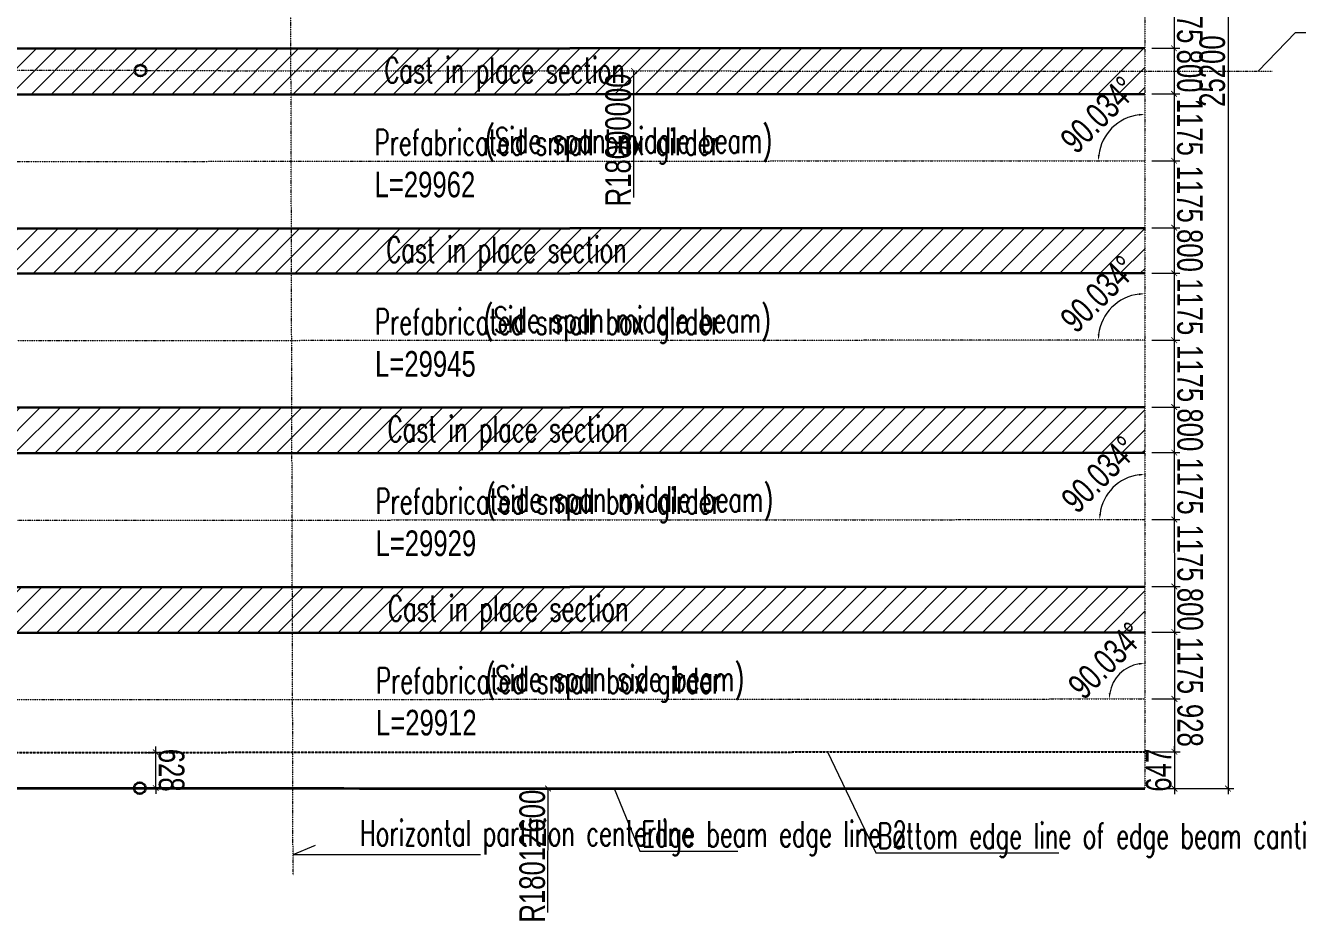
# Model space of a CAD drawing. Extents: x -2667085 to 4, y -2479164 to 2.
# Drawn here: x -2653756 to -2631406, y -2407593 to -2391876 of the extents above; entities that cross this region are included whole.
import ezdxf

# ---------------------------------------------------------------- set-up
doc = ezdxf.new("R2010")
doc.units = 0
doc.header["$MEASUREMENT"] = 0
doc.header["$PDMODE"] = 3
for name, pattern in [('CONTINOUS', [0]), ('DASHDOT', [1, 0.5, -0.25, 0, -0.25]), ('DASHED', [0.75, 0.5, -0.25]), ('ZXX0', [30, 13, -2, 0.5, -2, 12.5])]:
    doc.linetypes.add(name, pattern=pattern)
doc.layers.get('0').update_dxf_attribs({"linetype": 'CONTINUOUS'})
doc.layers.get('DEFPOINTS').update_dxf_attribs({"linetype": 'CONTINUOUS'})
for name, color, linetype, lineweight in [('Thick', 4, 'CONTINOUS', 35), ('桥－总－中心线', 1, 'ZXX0', 13), ('桥－构造轮廓－实线', 4, 'CONTINUOUS', 35), ('桥－构造轮廓－虚线', 3, 'DASHED', 25), ('桥－综合标注', 31, 'CONTINUOUS', 13), ('桥－综合说明', 7, 'CONTINUOUS', 13)]:
    doc.layers.add(name, color=color, linetype=linetype, lineweight=lineweight)
doc.styles.add('SMEDI', font='smsim.shx', dxfattribs={"width": 0.75, "bigfont": 'smfs.shx'})
doc.styles.add('TONGJI-FONT', font='simplex.shx', dxfattribs={"width": 0.65})
doc.dimstyles.new('1-150', dxfattribs={"dimtxt": 450, "dimasz": 100, "dimexe": 100, "dimexo": 125, "dimgap": 50, "dimtad": 1, "dimdec": 0, "dimtxsty": 'SMEDI', "dimblk": 'ARCHTICK', "dimcen": 2.5, "dimdle": 100, "dimclrd": 256, "dimclre": 256, "dimclrt": 256, "dimazin": 3, "dimtfac": 1, "dimtdec": 0, "dimtix": 1, "dimtmove": 2, "dimatfit": 3, "dimldrblk": 'ARCHTICK', "dimfxl": 2, "dimlwd": -1, "dimlwe": -1, "dimarcsym": 0})
doc.dimstyles.new('1-150角度', dxfattribs={"dimtxt": 450, "dimasz": 100, "dimexe": 100, "dimexo": 125, "dimgap": 5, "dimtad": 1, "dimdec": 3, "dimtxsty": 'SMEDI', "dimcen": 2.5, "dimdle": 100, "dimclrd": 256, "dimclre": 256, "dimclrt": 256, "dimadec": 3, "dimazin": 3, "dimtfac": 1, "dimtdec": 3, "dimtmove": 2, "dimatfit": 3, "dimldrblk": 'ARCHTICK', "dimfxl": 2, "dimlwd": -1, "dimlwe": -1, "dimarcsym": 0})

# ---------------------------------------------------------------- blocks, each defined once
blk = doc.blocks.new('_ArchTick')
at = {"color": 0, "linetype": 'ByBlock', "const_width": 0.15}
blk.add_lwpolyline([(-0.5, -0.5), (0.5, 0.5)], dxfattribs=at)
blk = doc.blocks.new('*D267')
at = {"layer": 'DEFPOINTS', "color": 0, "transparency": 16777216}
for p in [(-2634091, -2391102), (-2634091, -2392277), (-2633577, -2392277)]:
    blk.add_point(p, dxfattribs=at)
at = {"layer": '桥－综合标注', "transparency": 16777216}
for p, q in [((-2633966, -2391102), (-2633477, -2391102)), ((-2633577, -2391002), (-2633577, -2392377)), ((-2633966, -2392277), (-2633477, -2392277))]:
    blk.add_line(p, q, dxfattribs=at)
at = {"layer": '桥－综合标注', "transparency": 16777216, "xscale": 100, "yscale": 100, "zscale": 100}
for p, rotation in [((-2633577, -2391102), 90.03421358497303), ((-2633577, -2392277), 270.0342135849729)]:
    blk.add_blockref('_ArchTick', p, dxfattribs=dict(at, rotation=rotation))
at = {"layer": '桥－综合标注', "transparency": 16777216, "insert": (-2633302, -2391689), "char_height": 450, "attachment_point": 5, "rotation": 270.0342, "style": 'SMEDI'}
blk.add_mtext('\\A1;1175', dxfattribs=at)
blk = doc.blocks.new('*D268')
at = {"layer": 'DEFPOINTS', "color": 0, "transparency": 16777216}
for p in [(-2634091, -2392277), (-2634091, -2393077), (-2633576, -2393077)]:
    blk.add_point(p, dxfattribs=at)
at = {"layer": '桥－综合标注', "transparency": 16777216}
for p, q in [((-2633966, -2392277), (-2633477, -2392277)), ((-2633577, -2392177), (-2633576, -2393177)), ((-2633966, -2393077), (-2633476, -2393077))]:
    blk.add_line(p, q, dxfattribs=at)
at = {"layer": '桥－综合标注', "transparency": 16777216, "xscale": 100, "yscale": 100, "zscale": 100}
for p, rotation in [((-2633577, -2392277), 90.03421358497303), ((-2633576, -2393077), 270.0342135849729)]:
    blk.add_blockref('_ArchTick', p, dxfattribs=dict(at, rotation=rotation))
at = {"layer": '桥－综合标注', "transparency": 16777216, "insert": (-2633301, -2392677), "char_height": 450, "attachment_point": 5, "rotation": 270.0342, "style": 'SMEDI'}
blk.add_mtext('\\A1;800', dxfattribs=at)
blk = doc.blocks.new('*D269')
at = {"layer": 'DEFPOINTS', "color": 0, "transparency": 16777216}
for p in [(-2634091, -2393077), (-2634091, -2394252), (-2633575, -2394252)]:
    blk.add_point(p, dxfattribs=at)
at = {"layer": '桥－综合标注', "transparency": 16777216}
for p, q in [((-2633966, -2393077), (-2633476, -2393077)), ((-2633576, -2392977), (-2633575, -2394352)), ((-2633966, -2394252), (-2633475, -2394252))]:
    blk.add_line(p, q, dxfattribs=at)
at = {"layer": '桥－综合标注', "transparency": 16777216, "xscale": 100, "yscale": 100, "zscale": 100}
for p, rotation in [((-2633576, -2393077), 90.03421358497303), ((-2633575, -2394252), 270.0342135849729)]:
    blk.add_blockref('_ArchTick', p, dxfattribs=dict(at, rotation=rotation))
at = {"layer": '桥－综合标注', "transparency": 16777216, "insert": (-2633301, -2393664), "char_height": 450, "attachment_point": 5, "rotation": 270.0342, "style": 'SMEDI'}
blk.add_mtext('\\A1;1175', dxfattribs=at)
blk = doc.blocks.new('*D270')
at = {"layer": 'DEFPOINTS', "color": 0, "transparency": 16777216}
for p in [(-2634091, -2394252), (-2634091, -2395427), (-2633575, -2395427)]:
    blk.add_point(p, dxfattribs=at)
at = {"layer": '桥－综合标注', "transparency": 16777216}
for p, q in [((-2633966, -2394252), (-2633475, -2394252)), ((-2633576, -2394152), (-2633575, -2395527)), ((-2633966, -2395427), (-2633475, -2395427))]:
    blk.add_line(p, q, dxfattribs=at)
at = {"layer": '桥－综合标注', "transparency": 16777216, "xscale": 100, "yscale": 100, "zscale": 100}
for p, rotation in [((-2633575, -2394252), 90.03421358497303), ((-2633575, -2395427), 270.0342135849729)]:
    blk.add_blockref('_ArchTick', p, dxfattribs=dict(at, rotation=rotation))
at = {"layer": '桥－综合标注', "transparency": 16777216, "insert": (-2633300, -2394839), "char_height": 450, "attachment_point": 5, "rotation": 270.0342, "style": 'SMEDI'}
blk.add_mtext('\\A1;1175', dxfattribs=at)
blk = doc.blocks.new('*D271')
at = {"layer": 'DEFPOINTS', "color": 0, "transparency": 16777216}
for p in [(-2634091, -2395427), (-2634091, -2396227), (-2633574, -2396227)]:
    blk.add_point(p, dxfattribs=at)
at = {"layer": '桥－综合标注', "transparency": 16777216}
for p, q in [((-2633575, -2395327), (-2633574, -2396327)), ((-2633966, -2395427), (-2633475, -2395427)), ((-2633966, -2396227), (-2633474, -2396227))]:
    blk.add_line(p, q, dxfattribs=at)
at = {"layer": '桥－综合标注', "transparency": 16777216, "xscale": 100, "yscale": 100, "zscale": 100}
for p, rotation in [((-2633575, -2395427), 90.03421358497303), ((-2633574, -2396227), 270.0342135849729)]:
    blk.add_blockref('_ArchTick', p, dxfattribs=dict(at, rotation=rotation))
at = {"layer": '桥－综合标注', "transparency": 16777216, "insert": (-2633300, -2395827), "char_height": 450, "attachment_point": 5, "rotation": 270.0342, "style": 'SMEDI'}
blk.add_mtext('\\A1;800', dxfattribs=at)
blk = doc.blocks.new('*D272')
at = {"layer": 'DEFPOINTS', "color": 0, "transparency": 16777216}
for p in [(-2634091, -2396227), (-2634091, -2397402), (-2633574, -2397402)]:
    blk.add_point(p, dxfattribs=at)
at = {"layer": '桥－综合标注', "transparency": 16777216}
for p, q in [((-2633966, -2396227), (-2633474, -2396227)), ((-2633574, -2396127), (-2633574, -2397502)), ((-2633966, -2397402), (-2633474, -2397402))]:
    blk.add_line(p, q, dxfattribs=at)
at = {"layer": '桥－综合标注', "transparency": 16777216, "xscale": 100, "yscale": 100, "zscale": 100}
for p, rotation in [((-2633574, -2396227), 90.03421358497303), ((-2633574, -2397402), 270.0342135849729)]:
    blk.add_blockref('_ArchTick', p, dxfattribs=dict(at, rotation=rotation))
at = {"layer": '桥－综合标注', "transparency": 16777216, "insert": (-2633299, -2396814), "char_height": 450, "attachment_point": 5, "rotation": 270.0342, "style": 'SMEDI'}
blk.add_mtext('\\A1;1175', dxfattribs=at)
blk = doc.blocks.new('*D273')
at = {"layer": 'DEFPOINTS', "color": 0, "transparency": 16777216}
for p in [(-2634091, -2397402), (-2634090, -2398577), (-2633573, -2398577)]:
    blk.add_point(p, dxfattribs=at)
at = {"layer": '桥－综合标注', "transparency": 16777216}
for p, q in [((-2633966, -2397402), (-2633474, -2397402)), ((-2633574, -2397302), (-2633573, -2398677)), ((-2633965, -2398577), (-2633473, -2398577))]:
    blk.add_line(p, q, dxfattribs=at)
at = {"layer": '桥－综合标注', "transparency": 16777216, "xscale": 100, "yscale": 100, "zscale": 100}
for p, rotation in [((-2633574, -2397402), 90.03421358497303), ((-2633573, -2398577), 270.0342135849729)]:
    blk.add_blockref('_ArchTick', p, dxfattribs=dict(at, rotation=rotation))
at = {"layer": '桥－综合标注', "transparency": 16777216, "insert": (-2633298, -2397989), "char_height": 450, "attachment_point": 5, "rotation": 270.0342, "style": 'SMEDI'}
blk.add_mtext('\\A1;1175', dxfattribs=at)
blk = doc.blocks.new('*D274')
at = {"layer": 'DEFPOINTS', "color": 0, "transparency": 16777216}
for p in [(-2634090, -2398577), (-2634091, -2399377), (-2633572, -2399377)]:
    blk.add_point(p, dxfattribs=at)
at = {"layer": '桥－综合标注', "transparency": 16777216}
for p, q in [((-2633573, -2398477), (-2633572, -2399477)), ((-2633965, -2398577), (-2633473, -2398577)), ((-2633966, -2399377), (-2633472, -2399377))]:
    blk.add_line(p, q, dxfattribs=at)
at = {"layer": '桥－综合标注', "transparency": 16777216, "xscale": 100, "yscale": 100, "zscale": 100}
for p, rotation in [((-2633573, -2398577), 90.03421358497303), ((-2633572, -2399377), 270.0342135849729)]:
    blk.add_blockref('_ArchTick', p, dxfattribs=dict(at, rotation=rotation))
at = {"layer": '桥－综合标注', "transparency": 16777216, "insert": (-2633298, -2398977), "char_height": 450, "attachment_point": 5, "rotation": 270.0342, "style": 'SMEDI'}
blk.add_mtext('\\A1;800', dxfattribs=at)
blk = doc.blocks.new('*D275')
at = {"layer": 'DEFPOINTS', "color": 0, "transparency": 16777216}
for p in [(-2634091, -2399377), (-2634091, -2400552), (-2633572, -2400552)]:
    blk.add_point(p, dxfattribs=at)
at = {"layer": '桥－综合标注', "transparency": 16777216}
for p, q in [((-2633966, -2399377), (-2633472, -2399377)), ((-2633572, -2399277), (-2633572, -2400652)), ((-2633966, -2400552), (-2633472, -2400552))]:
    blk.add_line(p, q, dxfattribs=at)
at = {"layer": '桥－综合标注', "transparency": 16777216, "xscale": 100, "yscale": 100, "zscale": 100}
for p, rotation in [((-2633572, -2399377), 90.03421358497303), ((-2633572, -2400552), 270.0342135849729)]:
    blk.add_blockref('_ArchTick', p, dxfattribs=dict(at, rotation=rotation))
at = {"layer": '桥－综合标注', "transparency": 16777216, "insert": (-2633297, -2399964), "char_height": 450, "attachment_point": 5, "rotation": 270.0342, "style": 'SMEDI'}
blk.add_mtext('\\A1;1175', dxfattribs=at)
blk = doc.blocks.new('*D276')
at = {"layer": 'DEFPOINTS', "color": 0, "transparency": 16777216}
for p in [(-2634091, -2400552), (-2634091, -2401727), (-2633571, -2401727)]:
    blk.add_point(p, dxfattribs=at)
at = {"layer": '桥－综合标注', "transparency": 16777216}
for p, q in [((-2633966, -2400552), (-2633472, -2400552)), ((-2633572, -2400452), (-2633571, -2401827)), ((-2633966, -2401727), (-2633471, -2401727))]:
    blk.add_line(p, q, dxfattribs=at)
at = {"layer": '桥－综合标注', "transparency": 16777216, "xscale": 100, "yscale": 100, "zscale": 100}
for p, rotation in [((-2633572, -2400552), 90.03421358497303), ((-2633571, -2401727), 270.0342135849729)]:
    blk.add_blockref('_ArchTick', p, dxfattribs=dict(at, rotation=rotation))
at = {"layer": '桥－综合标注', "transparency": 16777216, "insert": (-2633296, -2401139), "char_height": 450, "attachment_point": 5, "rotation": 270.0342, "style": 'SMEDI'}
blk.add_mtext('\\A1;1175', dxfattribs=at)
blk = doc.blocks.new('*D277')
at = {"layer": 'DEFPOINTS', "color": 0, "transparency": 16777216}
for p in [(-2634091, -2401727), (-2634091, -2402527), (-2633571, -2402527)]:
    blk.add_point(p, dxfattribs=at)
at = {"layer": '桥－综合标注', "transparency": 16777216}
for p, q in [((-2633571, -2401627), (-2633570, -2402627)), ((-2633966, -2401727), (-2633471, -2401727)), ((-2633966, -2402527), (-2633471, -2402527))]:
    blk.add_line(p, q, dxfattribs=at)
at = {"layer": '桥－综合标注', "transparency": 16777216, "xscale": 100, "yscale": 100, "zscale": 100}
for p, rotation in [((-2633571, -2401727), 90.03421358497303), ((-2633571, -2402527), 270.0342135849729)]:
    blk.add_blockref('_ArchTick', p, dxfattribs=dict(at, rotation=rotation))
at = {"layer": '桥－综合标注', "transparency": 16777216, "insert": (-2633296, -2402127), "char_height": 450, "attachment_point": 5, "rotation": 270.0342, "style": 'SMEDI'}
blk.add_mtext('\\A1;800', dxfattribs=at)
blk = doc.blocks.new('*D278')
at = {"layer": 'DEFPOINTS', "color": 0, "transparency": 16777216}
for p in [(-2634091, -2402527), (-2634091, -2403702), (-2633570, -2403702)]:
    blk.add_point(p, dxfattribs=at)
at = {"layer": '桥－综合标注', "transparency": 16777216}
for p, q in [((-2633966, -2402527), (-2633471, -2402527)), ((-2633571, -2402427), (-2633570, -2403802)), ((-2633966, -2403702), (-2633470, -2403702))]:
    blk.add_line(p, q, dxfattribs=at)
at = {"layer": '桥－综合标注', "transparency": 16777216, "xscale": 100, "yscale": 100, "zscale": 100}
for p, rotation in [((-2633571, -2402527), 90.03421358497303), ((-2633570, -2403702), 270.0342135849729)]:
    blk.add_blockref('_ArchTick', p, dxfattribs=dict(at, rotation=rotation))
at = {"layer": '桥－综合标注', "transparency": 16777216, "insert": (-2633295, -2403114), "char_height": 450, "attachment_point": 5, "rotation": 270.0342, "style": 'SMEDI'}
blk.add_mtext('\\A1;1175', dxfattribs=at)
blk = doc.blocks.new('*D279')
at = {"layer": 'DEFPOINTS', "color": 0, "transparency": 16777216}
for p in [(-2634091, -2403702), (-2634091, -2404630), (-2633569, -2404630)]:
    blk.add_point(p, dxfattribs=at)
at = {"layer": '桥－综合标注', "transparency": 16777216}
for p, q in [((-2633570, -2403602), (-2633569, -2404730)), ((-2633966, -2403702), (-2633470, -2403702)), ((-2633966, -2404630), (-2633469, -2404630))]:
    blk.add_line(p, q, dxfattribs=at)
at = {"layer": '桥－综合标注', "transparency": 16777216, "xscale": 100, "yscale": 100, "zscale": 100}
for p, rotation in [((-2633570, -2403702), 90.03421358497303), ((-2633569, -2404630), 270.0342135849729)]:
    blk.add_blockref('_ArchTick', p, dxfattribs=dict(at, rotation=rotation))
at = {"layer": '桥－综合标注', "transparency": 16777216, "insert": (-2633295, -2404166), "char_height": 450, "attachment_point": 5, "rotation": 270.0342, "style": 'SMEDI'}
blk.add_mtext('\\A1;928', dxfattribs=at)
blk = doc.blocks.new('*D280')
at = {"layer": 'DEFPOINTS', "color": 0, "transparency": 16777216}
for p in [(-2634091, -2380077), (-2634091, -2405277), (-2632628, -2405277)]:
    blk.add_point(p, dxfattribs=at)
at = {"layer": '桥－综合标注', "transparency": 16777216}
for p, q in [((-2632628, -2379977), (-2632628, -2405377)), ((-2633966, -2380077), (-2632528, -2380077)), ((-2633966, -2405277), (-2632528, -2405277))]:
    blk.add_line(p, q, dxfattribs=at)
at = {"layer": '桥－综合标注', "transparency": 16777216, "xscale": 100, "yscale": 100, "zscale": 100}
for p, rotation in [((-2632628, -2380077), 90), ((-2632628, -2405277), 270)]:
    blk.add_blockref('_ArchTick', p, dxfattribs=dict(at, rotation=rotation))
at = {"layer": '桥－综合标注', "transparency": 16777216, "insert": (-2632903, -2392677), "char_height": 450, "attachment_point": 5, "rotation": 90, "style": 'SMEDI'}
blk.add_mtext('\\A1;25200', dxfattribs=at)
blk = doc.blocks.new('*D285')
at = {"layer": 'DEFPOINTS', "color": 0, "transparency": 16777216}
for p in [(-2651748, -2404641), (-2651466, -2404640), (-2651747, -2405269)]:
    blk.add_point(p, dxfattribs=at)
at = {"layer": '桥－综合标注', "transparency": 16777216}
for p, q in [((-2651466, -2404640), (-2651466, -2404540)), ((-2651623, -2404641), (-2651366, -2404640)), ((-2651465, -2405268), (-2651466, -2404640)), ((-2651622, -2405269), (-2651365, -2405268)), ((-2651465, -2405268), (-2651465, -2405368))]:
    blk.add_line(p, q, dxfattribs=at)
at = {"layer": '桥－综合标注', "transparency": 16777216, "xscale": 100, "yscale": 100, "zscale": 100}
for p, rotation in [((-2651466, -2404640), 270.033768437592), ((-2651465, -2405268), 90.03376843759196)]:
    blk.add_blockref('_ArchTick', p, dxfattribs=dict(at, rotation=rotation))
at = {"layer": '桥－综合标注', "transparency": 16777216, "insert": (-2651191, -2404954), "char_height": 450, "attachment_point": 5, "rotation": 270.0338, "style": 'SMEDI'}
blk.add_mtext('\\A1;628', dxfattribs=at)
blk = doc.blocks.new('*D287')
at = {"layer": 'DEFPOINTS', "color": 0, "transparency": 16777216}
for p in [(-2634091, -2404630), (-2634091, -2405277), (-2633569, -2405277)]:
    blk.add_point(p, dxfattribs=at)
at = {"layer": '桥－综合标注', "transparency": 16777216}
for p, q in [((-2633569, -2404630), (-2633569, -2404530)), ((-2633966, -2404630), (-2633469, -2404630)), ((-2633569, -2404630), (-2633569, -2405277)), ((-2633966, -2405277), (-2633469, -2405277)), ((-2633569, -2405277), (-2633569, -2405377))]:
    blk.add_line(p, q, dxfattribs=at)
at = {"layer": '桥－综合标注', "transparency": 16777216, "xscale": 100, "yscale": 100, "zscale": 100}
for p, rotation in [((-2633569, -2404630), 270), ((-2633569, -2405277), 90)]:
    blk.add_blockref('_ArchTick', p, dxfattribs=dict(at, rotation=rotation))
at = {"layer": '桥－综合标注', "transparency": 16777216, "insert": (-2633844, -2404954), "char_height": 450, "attachment_point": 5, "rotation": 90, "style": 'SMEDI'}
blk.add_mtext('\\A1;647', dxfattribs=at)
blk = doc.blocks.new('*D290')
at = {"layer": 'DEFPOINTS', "color": 0, "transparency": 16777216}
for p in [(-2664127, -2380095), (-2664118, -2381670), (-2634091, -2381652), (-2663702, -2382386), (-2663995, -2405295)]:
    blk.add_point(p, dxfattribs=at)
at = {"layer": '桥－综合标注', "transparency": 16777216}
blk.add_arc((-2664118, -2381670), 828, 277.2253, 353.1085, dxfattribs=at)
for points in [[(-2663313, -2381769), (-2663280, -2381771), (-2663290, -2381670)], [(-2664013, -2382508), (-2664015, -2382475), (-2664114, -2382498)]]:
    blk.add_solid(points, dxfattribs=at)
at = {"layer": '桥－综合标注', "transparency": 16777216, "insert": (-2663297, -2382486), "char_height": 450, "attachment_point": 5, "rotation": 45.1669, "style": 'SMEDI'}
blk.add_mtext('\\A1;89.735°', dxfattribs=at)
blk = doc.blocks.new('*D291')
at = {"layer": 'DEFPOINTS', "color": 0, "transparency": 16777216}
for p in [(-2664127, -2380095), (-2664102, -2384820), (-2634091, -2384802), (-2663612, -2385661), (-2663995, -2405295)]:
    blk.add_point(p, dxfattribs=at)
at = {"layer": '桥－综合标注', "transparency": 16777216}
blk.add_arc((-2664102, -2384820), 973, 276.1912, 354.1425, dxfattribs=at)
for points in [[(-2663151, -2384919), (-2663117, -2384920), (-2663129, -2384820)], [(-2663996, -2385804), (-2663998, -2385771), (-2664097, -2385793)]]:
    blk.add_solid(points, dxfattribs=at)
at = {"layer": '桥－综合标注', "transparency": 16777216, "insert": (-2663178, -2385739), "char_height": 450, "attachment_point": 5, "rotation": 45.1669, "style": 'SMEDI'}
blk.add_mtext('\\A1;89.735°', dxfattribs=at)
blk = doc.blocks.new('*D292')
at = {"layer": 'DEFPOINTS', "color": 0, "transparency": 16777216}
for p in [(-2664127, -2380095), (-2664085, -2387970), (-2634091, -2387952), (-2663627, -2388757), (-2663995, -2405295)]:
    blk.add_point(p, dxfattribs=at)
at = {"layer": '桥－综合标注', "transparency": 16777216}
blk.add_arc((-2664085, -2387970), 911, 276.593, 353.7407, dxfattribs=at)
for points in [[(-2663197, -2388069), (-2663163, -2388070), (-2663174, -2387970)], [(-2663980, -2388892), (-2663982, -2388858), (-2664081, -2388881)]]:
    blk.add_solid(points, dxfattribs=at)
at = {"layer": '桥－综合标注', "transparency": 16777216, "insert": (-2663205, -2388845), "char_height": 450, "attachment_point": 5, "rotation": 45.1669, "style": 'SMEDI'}
blk.add_mtext('\\A1;89.734°', dxfattribs=at)
blk = doc.blocks.new('*D293')
at = {"layer": 'DEFPOINTS', "color": 0, "transparency": 16777216}
for p in [(-2664127, -2380095), (-2664069, -2391120), (-2634091, -2391102), (-2663710, -2391737), (-2663995, -2405295)]:
    blk.add_point(p, dxfattribs=at)
at = {"layer": '桥－综合标注', "transparency": 16777216}
blk.add_arc((-2664069, -2391120), 714, 278.3324, 352.0012, dxfattribs=at)
for points in [[(-2663379, -2391218), (-2663345, -2391221), (-2663355, -2391120)], [(-2663964, -2391843), (-2663967, -2391810), (-2664065, -2391834)]]:
    blk.add_solid(points, dxfattribs=at)
at = {"layer": '桥－综合标注', "transparency": 16777216, "insert": (-2663329, -2391856), "char_height": 450, "attachment_point": 5, "rotation": 45.1668, "style": 'SMEDI'}
blk.add_mtext('\\A1;89.734°', dxfattribs=at)
blk = doc.blocks.new('*D294')
at = {"layer": 'DEFPOINTS', "color": 0, "transparency": 16777216}
for p in [(-2664127, -2380095), (-2664052, -2394270), (-2634091, -2394252), (-2663696, -2394883), (-2663995, -2405295)]:
    blk.add_point(p, dxfattribs=at)
at = {"layer": '桥－综合标注', "transparency": 16777216}
blk.add_arc((-2664052, -2394270), 709, 278.3877, 351.9459, dxfattribs=at)
for points in [[(-2663367, -2394368), (-2663334, -2394371), (-2663343, -2394270)], [(-2663948, -2394988), (-2663950, -2394955), (-2664049, -2394979)]]:
    blk.add_solid(points, dxfattribs=at)
at = {"layer": '桥－综合标注', "transparency": 16777216, "insert": (-2663316, -2395003), "char_height": 450, "attachment_point": 5, "rotation": 45.1668, "style": 'SMEDI'}
blk.add_mtext('\\A1;89.734°', dxfattribs=at)
blk = doc.blocks.new('*D295')
at = {"layer": 'DEFPOINTS', "color": 0, "transparency": 16777216}
for p in [(-2664127, -2380095), (-2664036, -2397420), (-2634091, -2397402), (-2663651, -2398081), (-2663995, -2405295)]:
    blk.add_point(p, dxfattribs=at)
at = {"layer": '桥－综合标注', "transparency": 16777216}
blk.add_arc((-2664036, -2397420), 765, 277.7912, 352.5423, dxfattribs=at)
for points in [[(-2663294, -2397518), (-2663260, -2397520), (-2663271, -2397420)], [(-2663931, -2398195), (-2663933, -2398162), (-2664032, -2398185)]]:
    blk.add_solid(points, dxfattribs=at)
at = {"layer": '桥－综合标注', "transparency": 16777216, "insert": (-2663259, -2398192), "char_height": 450, "attachment_point": 5, "rotation": 45.1668, "style": 'SMEDI'}
blk.add_mtext('\\A1;89.734°', dxfattribs=at)
blk = doc.blocks.new('*D296')
at = {"layer": 'DEFPOINTS', "color": 0, "transparency": 16777216}
for p in [(-2664127, -2380095), (-2634091, -2400552), (-2664019, -2400570), (-2663530, -2401410), (-2663995, -2405295)]:
    blk.add_point(p, dxfattribs=at)
at = {"layer": '桥－综合标注', "transparency": 16777216}
blk.add_arc((-2664019, -2400570), 973, 276.1934, 354.14, dxfattribs=at)
for points in [[(-2663069, -2400668), (-2663035, -2400670), (-2663047, -2400569)], [(-2663914, -2401553), (-2663915, -2401520), (-2664014, -2401542)]]:
    blk.add_solid(points, dxfattribs=at)
at = {"layer": '桥－综合标注', "transparency": 16777216, "insert": (-2663096, -2401488), "char_height": 450, "attachment_point": 5, "rotation": 45.1667, "style": 'SMEDI'}
blk.add_mtext('\\A1;89.734°', dxfattribs=at)
blk = doc.blocks.new('*D297')
at = {"layer": 'DEFPOINTS', "color": 0, "transparency": 16777216}
for p in [(-2664127, -2380095), (-2664003, -2403720), (-2634091, -2403702), (-2663630, -2404361), (-2663995, -2405295)]:
    blk.add_point(p, dxfattribs=at)
at = {"layer": '桥－综合标注', "transparency": 16777216}
blk.add_arc((-2664003, -2403720), 742, 278.0283, 352.3051, dxfattribs=at)
for points in [[(-2663284, -2403818), (-2663251, -2403820), (-2663261, -2403719)], [(-2663898, -2404471), (-2663901, -2404438), (-2663999, -2404462)]]:
    blk.add_solid(points, dxfattribs=at)
at = {"layer": '桥－综合标注', "transparency": 16777216, "insert": (-2663243, -2404476), "char_height": 450, "attachment_point": 5, "rotation": 45.1667, "style": 'SMEDI'}
blk.add_mtext('\\A1;89.734°', dxfattribs=at)
blk = doc.blocks.new('*D298')
at = {"layer": 'DEFPOINTS', "color": 0, "transparency": 16777216}
for p in [(-2634091, -2378162), (-2634403, -2403162), (-2664003, -2403720), (-2634091, -2403702), (-2634091, -2405277)]:
    blk.add_point(p, dxfattribs=at)
at = {"layer": '桥－综合标注', "transparency": 16777216}
blk.add_arc((-2634091, -2403702), 624, 99.1989, 170.8349, dxfattribs=at)
for points in [[(-2634192, -2403070), (-2634189, -2403103), (-2634091, -2403079)], [(-2634690, -2403604), (-2634723, -2403602), (-2634714, -2403703)]]:
    blk.add_solid(points, dxfattribs=at)
at = {"layer": '桥－综合标注', "transparency": 16777216, "insert": (-2634765, -2403028), "char_height": 450, "attachment_point": 5, "rotation": 45.0169, "style": 'SMEDI'}
blk.add_mtext('\\A1;90.034°', dxfattribs=at)
blk = doc.blocks.new('*D299')
at = {"layer": 'DEFPOINTS', "color": 0, "transparency": 16777216}
for p in [(-2634091, -2378162), (-2634487, -2399866), (-2634091, -2400552), (-2664019, -2400570), (-2634091, -2405277)]:
    blk.add_point(p, dxfattribs=at)
at = {"layer": '桥－综合标注', "transparency": 16777216}
blk.add_arc((-2634091, -2400552), 792, 97.2391, 172.7947, dxfattribs=at)
for points in [[(-2634192, -2399750), (-2634189, -2399783), (-2634091, -2399760)], [(-2634860, -2400454), (-2634893, -2400452), (-2634883, -2400553)]]:
    blk.add_solid(points, dxfattribs=at)
at = {"layer": '桥－综合标注', "transparency": 16777216, "insert": (-2634884, -2399759), "char_height": 450, "attachment_point": 5, "rotation": 45.0169, "style": 'SMEDI'}
blk.add_mtext('\\A1;90.034°', dxfattribs=at)
blk = doc.blocks.new('*D300')
at = {"layer": 'DEFPOINTS', "color": 0, "transparency": 16777216}
for p in [(-2634091, -2378162), (-2634499, -2396696), (-2664036, -2397420), (-2634091, -2397402), (-2634091, -2405277)]:
    blk.add_point(p, dxfattribs=at)
at = {"layer": '桥－综合标注', "transparency": 16777216}
blk.add_arc((-2634091, -2397402), 816, 97.03, 173.0039, dxfattribs=at)
for points in [[(-2634192, -2396576), (-2634189, -2396609), (-2634091, -2396587)], [(-2634884, -2397304), (-2634917, -2397302), (-2634906, -2397403)]]:
    blk.add_solid(points, dxfattribs=at)
at = {"layer": '桥－综合标注', "transparency": 16777216, "insert": (-2634901, -2396592), "char_height": 450, "attachment_point": 5, "rotation": 45.0169, "style": 'SMEDI'}
blk.add_mtext('\\A1;90.034°', dxfattribs=at)
blk = doc.blocks.new('*D301')
at = {"layer": 'DEFPOINTS', "color": 0, "transparency": 16777216}
for p in [(-2634091, -2378162), (-2634498, -2393547), (-2664052, -2394270), (-2634091, -2394252), (-2634091, -2405277)]:
    blk.add_point(p, dxfattribs=at)
at = {"layer": '桥－综合标注', "transparency": 16777216}
blk.add_arc((-2634091, -2394252), 814, 97.0389, 172.995, dxfattribs=at)
for points in [[(-2634192, -2393427), (-2634189, -2393461), (-2634091, -2393438)], [(-2634882, -2394154), (-2634916, -2394152), (-2634905, -2394253)]]:
    blk.add_solid(points, dxfattribs=at)
at = {"layer": '桥－综合标注', "transparency": 16777216, "insert": (-2634900, -2393443), "char_height": 450, "attachment_point": 5, "rotation": 45.017, "style": 'SMEDI'}
blk.add_mtext('\\A1;90.034°', dxfattribs=at)
blk = doc.blocks.new('*D302')
at = {"layer": 'DEFPOINTS', "color": 0, "transparency": 16777216}
for p in [(-2634091, -2378162), (-2634521, -2390358), (-2664069, -2391120), (-2634091, -2391102), (-2634091, -2405277)]:
    blk.add_point(p, dxfattribs=at)
at = {"layer": '桥－综合标注', "transparency": 16777216}
blk.add_arc((-2634091, -2391102), 860, 96.6682, 173.3658, dxfattribs=at)
for points in [[(-2634191, -2390232), (-2634190, -2390265), (-2634091, -2390243)], [(-2634928, -2391004), (-2634961, -2391002), (-2634950, -2391103)]]:
    blk.add_solid(points, dxfattribs=at)
at = {"layer": '桥－综合标注', "transparency": 16777216, "insert": (-2634932, -2390261), "char_height": 450, "attachment_point": 5, "rotation": 45.017, "style": 'SMEDI'}
blk.add_mtext('\\A1;90.034°', dxfattribs=at)
blk = doc.blocks.new('*D303')
at = {"layer": 'DEFPOINTS', "color": 0, "transparency": 16777216}
for p in [(-2634091, -2378162), (-2634561, -2387138), (-2664085, -2387970), (-2634091, -2387952), (-2634091, -2405277)]:
    blk.add_point(p, dxfattribs=at)
at = {"layer": '桥－综合标注', "transparency": 16777216}
blk.add_arc((-2634091, -2387952), 940, 96.0983, 173.9358, dxfattribs=at)
for points in [[(-2634191, -2387001), (-2634190, -2387034), (-2634091, -2387012)], [(-2635009, -2387854), (-2635042, -2387852), (-2635031, -2387953)]]:
    blk.add_solid(points, dxfattribs=at)
at = {"layer": '桥－综合标注', "transparency": 16777216, "insert": (-2634989, -2387055), "char_height": 450, "attachment_point": 5, "rotation": 45.017, "style": 'SMEDI'}
blk.add_mtext('\\A1;90.034°', dxfattribs=at)
blk = doc.blocks.new('*D304')
at = {"layer": 'DEFPOINTS', "color": 0, "transparency": 16777216}
for p in [(-2634091, -2378162), (-2634518, -2384063), (-2664102, -2384820), (-2634091, -2384802), (-2634091, -2405277)]:
    blk.add_point(p, dxfattribs=at)
at = {"layer": '桥－综合标注', "transparency": 16777216}
blk.add_arc((-2634091, -2384802), 853, 96.7179, 173.3163, dxfattribs=at)
for points in [[(-2634191, -2383938), (-2634190, -2383971), (-2634091, -2383949)], [(-2634922, -2384704), (-2634955, -2384702), (-2634944, -2384803)]]:
    blk.add_solid(points, dxfattribs=at)
at = {"layer": '桥－综合标注', "transparency": 16777216, "insert": (-2634928, -2383966), "char_height": 450, "attachment_point": 5, "rotation": 45.0171, "style": 'SMEDI'}
blk.add_mtext('\\A1;90.034°', dxfattribs=at)
blk = doc.blocks.new('*D305')
at = {"layer": 'DEFPOINTS', "color": 0, "transparency": 16777216}
for p in [(-2634091, -2378162), (-2634445, -2381039), (-2664118, -2381670), (-2634091, -2381652), (-2634091, -2405277)]:
    blk.add_point(p, dxfattribs=at)
at = {"layer": '桥－综合标注', "transparency": 16777216}
blk.add_arc((-2634091, -2381652), 708, 98.1003, 171.934, dxfattribs=at)
for points in [[(-2634192, -2380935), (-2634189, -2380968), (-2634091, -2380944)], [(-2634775, -2381554), (-2634808, -2381552), (-2634799, -2381653)]]:
    blk.add_solid(points, dxfattribs=at)
at = {"layer": '桥－综合标注', "transparency": 16777216, "insert": (-2634825, -2380919), "char_height": 450, "attachment_point": 5, "rotation": 45.0171, "style": 'SMEDI'}
blk.add_mtext('\\A1;90.034°', dxfattribs=at)

msp = doc.modelspace()

# ---------------------------------------------------------------- hatches: boundary and pattern name
at = {"layer": '桥－综合标注'}
h = msp.add_hatch(dxfattribs=at)
h.set_pattern_fill('ANSI31', color=8, scale=2000, style=0)
h.paths.add_polyline_path([(-2664112.1418, -2382845.1857), (-2664107.9585, -2383645.1496), (-2634090.6846, -2383627.2583), (-2634090.6846, -2382827.2587)])
h.paths.add_polyline_path([(-2664095.6696, -2385995.1427), (-2664091.4863, -2386795.1066), (-2634090.6846, -2386777.2583), (-2634090.6846, -2385977.2587)])
h.paths.add_polyline_path([(-2664079.1974, -2389145.0997), (-2664075.0141, -2389945.0635), (-2634090.6846, -2389927.2583), (-2634090.6846, -2389127.2587)])
h.paths.add_polyline_path([(-2651835.5057, -2392668.5179, -1.0000362754), (-2651635.5058, -2392668.7079, 0.0002436781), (-2634090.6846, -2392677.2585), (-2634090.6846, -2392277.2587), (-2664062.7252, -2392295.0566), (-2664060.6343, -2392694.8997, -0.0015281482)])
h.paths.add_polyline_path([(-2664060.6343, -2392694.8997), (-2664058.5419, -2393095.0205), (-2634090.6846, -2393077.2583), (-2634090.6846, -2392677.2585, -0.0002436781), (-2651635.5058, -2392668.7079, -0.9999637271), (-2651835.5057, -2392668.5179, 0.0015281482)])
h.paths.add_polyline_path([(-2634090.6846, -2396227.2583), (-2634090.6846, -2395427.2587), (-2664046.253, -2395445.0136), (-2664042.0697, -2396244.9774)])
h.paths.add_polyline_path([(-2664029.7808, -2398594.9706), (-2664025.5975, -2399394.9344), (-2634090.6846, -2399377.2583), (-2634090.6846, -2398577.2587)])
h.paths.add_polyline_path([(-2664013.3086, -2401744.9275), (-2664009.1253, -2402544.8913), (-2634090.6846, -2402527.2583), (-2634090.6846, -2401727.2587)])

# ---------------------------------------------------------------- linework, layer by layer
at = {"layer": 'Thick', "ltscale": 5}
for centre in [(-2651735.5058, -2392668.6093), (-2651747.3759, -2405268.6046)]:
    msp.add_circle(centre, 100, dxfattribs=at)
at = {"layer": '桥－总－中心线', "linetype": 'DASHDOT', "ltscale": 5}
for p, q in [((-2634090.6846, -2378162.4887), (-2634090.6846, -2405277.2585)), ((-2649053.7636, -2406797.2499), (-2649126.3999, -2379016.803)), ((-2664052.3974, -2394270.017), (-2634090.6846, -2394252.2585)), ((-2634090.6846, -2397402.2585), (-2664035.9252, -2397419.974)), ((-2664019.4531, -2400569.931), (-2634090.6846, -2400552.2585)), ((-2664002.9809, -2403719.8879), (-2634090.6846, -2403702.2585))]:
    msp.add_line(p, q, dxfattribs=at)
for points in [[(-2651735.2275, -2392668.6104, 0.001918742), (-2667085.0432, -2392712.9569, 0.001540683)], [(-2651735.2237, -2392668.6104, 0.0002761601), (-2631851.7008, -2392677.1192)]]:
    msp.add_lwpolyline(points, format="xyb", dxfattribs=at)
at = {"layer": '桥－构造轮廓－实线'}
for p, q in [((-2634089.9869, -2392277.2583), (-2664062.7252, -2392295.0566)), ((-2664058.5419, -2393095.0205), (-2634091.3811, -2393077.2587)), ((-2664046.253, -2395445.0136), (-2634089.9882, -2395427.2583)), ((-2634091.3798, -2396227.2587), (-2664042.0697, -2396244.9774)), ((-2634089.9895, -2398577.2583), (-2664029.7808, -2398594.9706)), ((-2664025.5975, -2399394.9344), (-2634091.3785, -2399377.2587)), ((-2664013.3086, -2401744.9275), (-2634089.9908, -2401727.2583)), ((-2664009.1253, -2402544.8913), (-2634091.3771, -2402527.2587))]:
    msp.add_line(p, q, dxfattribs=at)
msp.add_lwpolyline([(-2663994.7455, -2405294.7274, -0.0015406343), (-2651747.3759, -2405268.6046, 0.0002450603), (-2634090.6846, -2405277.2585)], format="xyb", dxfattribs=at)
at = {"layer": '桥－构造轮廓－虚线', "color": 3, "linetype": 'DASHED', "ltscale": 2}
msp.add_line((-2663998.128, -2404647.8852), (-2634090.6846, -2404630.2587), dxfattribs=at)
at = {"layer": '桥－综合标注'}
for p, q in [((-2631442.9861, -2392002.0476), (-2632098.3347, -2392677.1482)), ((-2631442.9861, -2392002.0476), (-2628827.0949, -2392002.0476)), ((-2643066.6094, -2394898.7708), (-2643065.5006, -2392675.0211)), ((-2639661.7871, -2404633.5421), (-2638816.49, -2406403.8918)), ((-2644575.8123, -2407452.9572), (-2644574.5442, -2405274.2075)), ((-2643410.7633, -2405274.8473), (-2642959.9378, -2406373.3781)), ((-2649054.7102, -2406435.236), (-2648660.0692, -2406270.0344)), ((-2649054.7102, -2406435.236), (-2645762.3385, -2406435.236)), ((-2642959.9378, -2406373.3781), (-2641242.5315, -2406373.3781)), ((-2638816.49, -2406403.8918), (-2635599.0871, -2406403.8918))]:
    msp.add_line(p, q, dxfattribs=at)

# ---------------------------------------------------------------- block references
at = {"layer": '桥－综合标注', "xscale": 100, "yscale": 100, "zscale": 100}
for p, rotation in [((-2643065.5006, -2392675.0211), 89.97143227236187), ((-2644574.5442, -2405274.2075), 89.96665218060697)]:
    msp.add_blockref('_ArchTick', p, dxfattribs=dict(at, rotation=rotation))

# ---------------------------------------------------------------- texts
at = {"layer": '桥－综合标注', "char_height": 450, "attachment_point": 5, "style": 'SMEDI'}
for s, insert, rotation in [('\\A1;R18000000', (-2643341.1048, -2393886.7588), 89.97143227), ('\\A1;R18012600', (-2644850.2364, -2406463.4223), 89.96665218)]:
    msp.add_mtext(s, dxfattribs=dict(at, insert=insert, rotation=rotation))
at = {"layer": '桥－综合说明'}
for s, style, width, p in [('Cast in place section', 'TONGJI-FONT', 0.65, (-2647447.7361, -2392886.436)), ('(Side span middle beam)', 'TONGJI-FONT', 0.65, (-2645682.725, -2394118.2337)), ('Prefabricated small box girder', 'TONGJI-FONT', 0.65, (-2647622.3183, -2394154.6124)), ('L=29962', 'SMEDI', 0.75, (-2647622.3183, -2394893.6275)), ('Cast in place section', 'TONGJI-FONT', 0.65, (-2647414.7917, -2396036.3998)), ('(Side span middle beam)', 'TONGJI-FONT', 0.65, (-2645707.4333, -2397268.2317)), ('Prefabricated small box girder', 'TONGJI-FONT', 0.65, (-2647614.0822, -2397304.5909)), ('L=29945', 'SMEDI', 0.75, (-2647614.0822, -2398043.606)), ('Cast in place section', 'TONGJI-FONT', 0.65, (-2647391.9023, -2399186.3696)), ('(Side span middle beam)', 'TONGJI-FONT', 0.65, (-2645666.2528, -2400418.1907)), ('Prefabricated small box girder', 'TONGJI-FONT', 0.65, (-2647605.8461, -2400454.5694)), ('L=29929', 'SMEDI', 0.75, (-2647605.8461, -2401193.5844)), ('Cast in place section', 'TONGJI-FONT', 0.65, (-2647383.6656, -2402336.3481)), ('Prefabricated small box girder', 'TONGJI-FONT', 0.65, (-2647597.61, -2403604.5479)), ('(Side span side beam)', 'TONGJI-FONT', 0.65, (-2645673.4046, -2403568.3374)), ('L=29912', 'SMEDI', 0.75, (-2647597.61, -2404343.5629)), ('Horizontal partition centerline', 'TONGJI-FONT', 0.65, (-2647876.5394, -2406283.0071)), ('Edge beam edge line 2', 'TONGJI-FONT', 0.65, (-2642934.4424, -2406300.1352)), ('Bottom edge line of edge beam cantilever arm root', 'TONGJI-FONT', 0.65, (-2638790.9945, -2406330.6489))]:
    msp.add_text(s, height=450, dxfattribs=dict(at, style=style, width=width)).set_placement(p)

# ---------------------------------------------------------------- dimensions: what is measured, and where the dimension line sits
at = {"layer": '桥－综合标注'}
for base, line1, line2, picture, middle in [((-2634444.7677, -2381039.2505), ((-2634090.6846, -2378162.4887), (-2634090.6846, -2405277.2585)), ((-2664118.2862, -2381670.1892), (-2634090.6846, -2381652.2585)), '*D305', (-2634824.8254, -2380918.5559)), ((-2634517.5193, -2384063.2983), ((-2634090.6846, -2378162.4887), (-2634090.6846, -2405277.2585)), ((-2634090.6846, -2384802.2585), (-2664101.814, -2384820.1461)), '*D304', (-2634927.7069, -2383965.735)), ((-2634560.8388, -2387138.3003), ((-2634090.6846, -2378162.4887), (-2634090.6846, -2405277.2585)), ((-2664085.3418, -2387970.1031), (-2634090.6846, -2387952.2585)), '*D303', (-2634988.9671, -2387054.5102)), ((-2634520.6916, -2390357.8049), ((-2634090.6846, -2378162.4887), (-2634090.6846, -2405277.2585)), ((-2634090.6846, -2391102.2585), (-2664068.8696, -2391120.0601)), '*D302', (-2634932.193, -2390261.2497)), ((-2634498.0717, -2393546.9652), ((-2634090.6846, -2378162.4887), (-2634090.6846, -2405277.2585)), ((-2664052.3974, -2394270.017), (-2634090.6846, -2394252.2585)), '*D301', (-2634900.205, -2393443.2178)), ((-2634498.5903, -2396696.0668), ((-2634090.6846, -2378162.4887), (-2634090.6846, -2405277.2585)), ((-2634090.6846, -2397402.2585), (-2664035.9252, -2397419.974)), '*D300', (-2634900.9382, -2396592.4841)), ((-2634486.8209, -2399866.4421), ((-2634090.6846, -2378162.4887), (-2634090.6846, -2405277.2585)), ((-2664019.4531, -2400569.931), (-2634090.6846, -2400552.2585)), '*D299', (-2634884.2945, -2399759.1171)), ((-2634402.5537, -2403162.3303), ((-2634090.6846, -2378162.4887), (-2634090.6846, -2405277.2585)), ((-2664002.9809, -2403719.8879), (-2634090.6846, -2403702.2585)), '*D298', (-2634765.128, -2403028.2125)), ((-2663709.6666, -2391736.9581), ((-2664126.523, -2380095.0717), (-2663994.7455, -2405294.7274)), ((-2634090.6846, -2391102.2585), (-2664068.8696, -2391120.0601)), '*D293', (-2663328.6062, -2391856.0254)), ((-2663695.6459, -2394882.7054), ((-2664126.523, -2380095.0717), (-2663994.7455, -2405294.7274)), ((-2664052.3974, -2394270.017), (-2634090.6846, -2394252.2585)), '*D294', (-2663315.5891, -2395002.5481)), ((-2663701.7484, -2382385.5526), ((-2664126.523, -2380095.0717), (-2663994.7455, -2405294.7274)), ((-2664118.2862, -2381670.1892), (-2634090.6846, -2381652.2585)), '*D290', (-2663297.2183, -2382486.4871)), ((-2663650.812, -2398081.3716), ((-2664126.523, -2380095.0717), (-2663994.7455, -2405294.7274)), ((-2634090.6846, -2397402.2585), (-2664035.9252, -2397419.974)), '*D295', (-2663259.1457, -2398192.2451)), ((-2663629.6672, -2404361.0218), ((-2664126.523, -2380095.0717), (-2663994.7455, -2405294.7274)), ((-2664002.9809, -2403719.8879), (-2634090.6846, -2403702.2585)), '*D297', (-2663242.8311, -2404475.6274)), ((-2663627.0041, -2388757.2551), ((-2664126.523, -2380095.0717), (-2663994.7455, -2405294.7274)), ((-2664085.3418, -2387970.1031), (-2634090.6846, -2387952.2585)), '*D292', (-2663205.3637, -2388844.9709)), ((-2663612.2494, -2385660.9268), ((-2664126.523, -2380095.0717), (-2663994.7455, -2405294.7274)), ((-2634090.6846, -2384802.2585), (-2664101.814, -2384820.1461)), '*D291', (-2663177.8264, -2385738.7668)), ((-2663530.0719, -2401410.4001), ((-2664019.4531, -2400569.931), (-2634090.6846, -2400552.2585)), ((-2664126.523, -2380095.0717), (-2663994.7455, -2405294.7274)), '*D296', (-2663095.7244, -2401488.2993))]:
    dim = msp.add_angular_dim_2l(base=base, line1=line1, line2=line2, dimstyle='1-150角度', dxfattribs=at)
    dim.commit()
    dim.dimension.update_dxf_attribs({"geometry": picture, "text_midpoint": middle})
for p1, p2, distance, picture, middle in [((-2634090.6846, -2380077.2585), (-2634090.6846, -2405277.2585), 1462.603, '*D280', (-2632903.0816, -2392677.2585)), ((-2651747.3759, -2405268.6046), (-2651747.746, -2404640.6652), -281.9325, '*D285', (-2651190.6285, -2404954.3067)), ((-2634090.6846, -2404630.2587), (-2634090.6846, -2405277.2585), 521.3525, '*D287', (-2633844.3322, -2404953.7586))]:
    dim = msp.add_aligned_dim(p1=p1, p2=p2, distance=distance, dimstyle='1-150', dxfattribs=at)
    dim.commit()
    dim.dimension.update_dxf_attribs({"geometry": picture, "text_midpoint": middle})
for base, p1, p2, picture, middle in [((-2633576.6389, -2392276.9517), (-2634090.6846, -2391102.2585), (-2634090.6846, -2392277.2587), '*D267', (-2633301.9897, -2391689.2876)), ((-2633576.1611, -2393076.951), (-2634090.6846, -2392277.2587), (-2634091.3811, -2393077.2587), '*D268', (-2633301.4001, -2392676.7872)), ((-2633575.4595, -2394251.9508), (-2634091.3811, -2393077.2587), (-2634090.6846, -2394252.2585), '*D269', (-2633300.8104, -2393664.2867)), ((-2633574.7579, -2395426.9506), (-2634090.6846, -2394252.2585), (-2634090.6846, -2395427.2587), '*D270', (-2633300.1087, -2394839.2865)), ((-2633574.2802, -2396226.9499), (-2634090.6846, -2395427.2587), (-2634091.3798, -2396227.2587), '*D271', (-2633299.5191, -2395826.7861)), ((-2633573.5785, -2397401.9497), (-2634091.3798, -2396227.2587), (-2634090.6846, -2397402.2585), '*D272', (-2633298.9294, -2396814.2856)), ((-2633572.8769, -2398576.9495), (-2634090.6846, -2397402.2585), (-2634089.9895, -2398577.2583), '*D273', (-2633298.2277, -2397989.2854)), ((-2633572.3992, -2399376.9488), (-2634089.9895, -2398577.2583), (-2634091.3785, -2399377.2587), '*D274', (-2633297.6381, -2398976.7849)), ((-2633571.6975, -2400551.9486), (-2634091.3785, -2399377.2587), (-2634090.6846, -2400552.2585), '*D275', (-2633297.0484, -2399964.2845)), ((-2633570.9959, -2401726.9484), (-2634090.6846, -2400552.2585), (-2634090.6846, -2401727.2587), '*D276', (-2633296.3468, -2401139.2843)), ((-2633570.5182, -2402526.9477), (-2634090.6846, -2401727.2587), (-2634091.3771, -2402527.2587), '*D277', (-2633295.7571, -2402126.7838)), ((-2633569.8165, -2403701.9475), (-2634091.3771, -2402527.2587), (-2634090.6846, -2403702.2585), '*D278', (-2633295.1674, -2403114.2834)), ((-2633569.2624, -2404629.9473), (-2634090.6846, -2403702.2585), (-2634090.6846, -2404630.2587), '*D279', (-2633294.5395, -2404165.7832))]:
    dim = msp.add_linear_dim(base=base, p1=p1, p2=p2, angle=90.03421358, dimstyle='1-150', dxfattribs=at)
    dim.commit()
    dim.dimension.update_dxf_attribs({"geometry": picture, "text_midpoint": middle})

doc.saveas('drawing.dxf')
